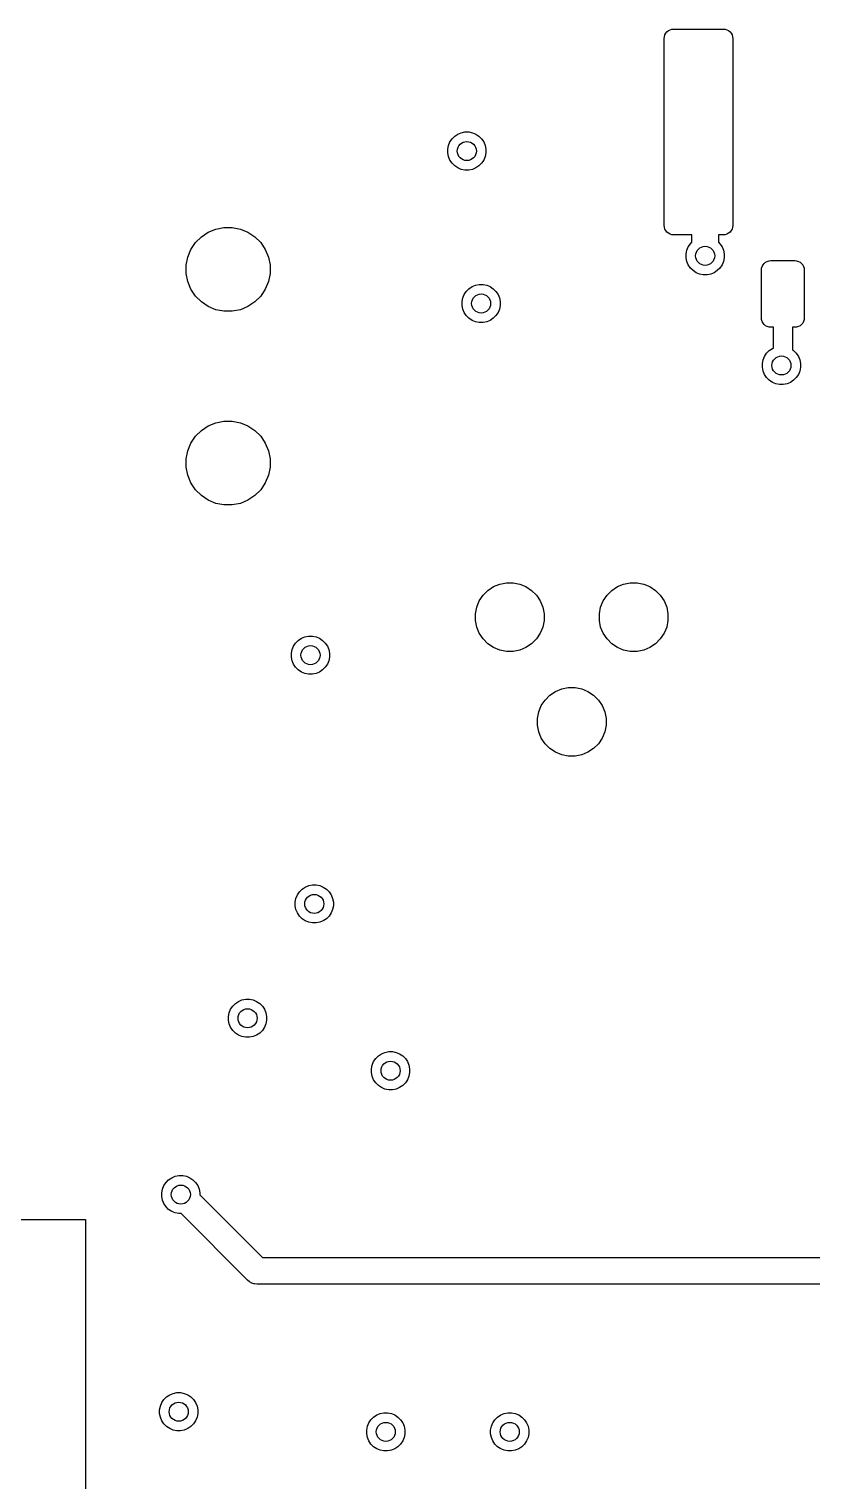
# Model space of a CAD drawing. Extents: x -1.3 to 94.4, y -81.8 to 12.8.
# Drawn here: x 38.02 to 58.55, y -50.26 to -12.18 of the extents above; entities that cross this region are included whole.
import ezdxf

# ---------------------------------------------------------------- set-up
doc = ezdxf.new("R2010")
doc.units = 0
doc.layers.add('BLACK', color=7, linetype='CONTINUOUS')

msp = doc.modelspace()

# ---------------------------------------------------------------- linework, layer by layer
at = {"layer": 'BLACK', "linetype": 'CONTINUOUS'}
for p, q in [((54.8293, -12.194), (54.8762, -12.1798)), ((54.8762, -12.1798), (54.925, -12.175)), ((54.925, -12.175), (56.225, -12.175)), ((56.225, -12.175), (56.2738, -12.1798)), ((56.2738, -12.1798), (56.3207, -12.194)), ((54.675, -12.425), (54.6798, -12.3762)), ((54.675, -17.325), (54.675, -12.425)), ((54.6798, -12.3762), (54.694, -12.3293)), ((54.694, -12.3293), (54.7171, -12.2861)), ((54.7171, -12.2861), (54.7482, -12.2482)), ((54.7482, -12.2482), (54.7861, -12.2171)), ((54.7861, -12.2171), (54.8293, -12.194)), ((56.3207, -12.194), (56.3639, -12.2171)), ((56.3639, -12.2171), (56.4018, -12.2482)), ((56.4018, -12.2482), (56.4329, -12.2861)), ((56.4329, -12.2861), (56.456, -12.3293)), ((56.456, -12.3293), (56.4702, -12.3762)), ((56.4702, -12.3762), (56.475, -12.425)), ((56.475, -12.425), (56.475, -17.325)), ((49, -15.3258), (49.0192, -15.2292)), ((49.0192, -15.2292), (49.0569, -15.1382)), ((49.0569, -15.1382), (49.1116, -15.0563)), ((49.1116, -15.0563), (49.1813, -14.9866)), ((49.1813, -14.9866), (49.2632, -14.9319)), ((49.2632, -14.9319), (49.3542, -14.8942)), ((49.3542, -14.8942), (49.4508, -14.875)), ((49.4508, -14.875), (49.5492, -14.875)), ((49.5492, -14.875), (49.6458, -14.8942)), ((49.6458, -14.8942), (49.7368, -14.9319)), ((49.7368, -14.9319), (49.8187, -14.9866)), ((49.8187, -14.9866), (49.8884, -15.0563)), ((49.8884, -15.0563), (49.9431, -15.1382)), ((49.9431, -15.1382), (49.9808, -15.2292)), ((49.9808, -15.2292), (50, -15.3258)), ((49, -15.4242), (49, -15.3258)), ((49.0192, -15.5208), (49, -15.4242)), ((49.0569, -15.6118), (49.0192, -15.5208)), ((49.1116, -15.6937), (49.0569, -15.6118)), ((49.9431, -15.6118), (49.8884, -15.6937)), ((49.9808, -15.5208), (49.9431, -15.6118)), ((50, -15.4242), (49.9808, -15.5208)), ((50, -15.3258), (50, -15.4242)), ((49.1813, -15.7634), (49.1116, -15.6937)), ((49.2632, -15.8181), (49.1813, -15.7634)), ((49.3542, -15.8558), (49.2632, -15.8181)), ((49.4508, -15.875), (49.3542, -15.8558)), ((49.5492, -15.875), (49.4508, -15.875)), ((49.6458, -15.8558), (49.5492, -15.875)), ((49.7368, -15.8181), (49.6458, -15.8558)), ((49.8187, -15.7634), (49.7368, -15.8181)), ((49.8884, -15.6937), (49.8187, -15.7634)), ((42.5388, -17.6256), (42.719, -17.5052)), ((42.719, -17.5052), (42.9191, -17.4223)), ((42.9191, -17.4223), (43.1317, -17.38)), ((43.1317, -17.38), (43.3483, -17.38)), ((43.3483, -17.38), (43.5609, -17.4223)), ((43.5609, -17.4223), (43.761, -17.5052)), ((43.761, -17.5052), (43.9412, -17.6256)), ((54.6798, -17.3738), (54.675, -17.325)), ((54.694, -17.4207), (54.6798, -17.3738)), ((54.7171, -17.4639), (54.694, -17.4207)), ((54.7482, -17.5018), (54.7171, -17.4639)), ((54.7861, -17.5329), (54.7482, -17.5018)), ((56.4018, -17.5018), (56.3639, -17.5329)), ((56.4329, -17.4639), (56.4018, -17.5018)), ((56.456, -17.4207), (56.4329, -17.4639)), ((56.4702, -17.3738), (56.456, -17.4207)), ((56.475, -17.325), (56.4702, -17.3738)), ((42.2652, -17.959), (42.3856, -17.7788)), ((42.3856, -17.7788), (42.5388, -17.6256)), ((43.9412, -17.6256), (44.0944, -17.7788)), ((44.0944, -17.7788), (44.2148, -17.959)), ((54.8293, -17.556), (54.7861, -17.5329)), ((54.8762, -17.5702), (54.8293, -17.556)), ((54.925, -17.575), (54.8762, -17.5702)), ((55.4, -17.575), (54.925, -17.575)), ((55.2692, -17.9792), (55.3069, -17.8882)), ((55.3069, -17.8882), (55.3616, -17.8063)), ((55.3616, -17.8063), (55.4, -17.7679)), ((55.4, -17.7679), (55.4, -17.575)), ((56.225, -17.575), (56.1, -17.575)), ((56.1, -17.575), (56.1, -17.7679)), ((56.1, -17.7679), (56.1384, -17.8063)), ((56.1384, -17.8063), (56.1931, -17.8882)), ((56.1931, -17.8882), (56.2308, -17.9792)), ((56.2738, -17.5702), (56.225, -17.575)), ((56.3207, -17.556), (56.2738, -17.5702)), ((56.3639, -17.5329), (56.3207, -17.556)), ((42.14, -18.3717), (42.1823, -18.1591)), ((42.1823, -18.1591), (42.2652, -17.959)), ((44.2148, -17.959), (44.2977, -18.1591)), ((44.2977, -18.1591), (44.34, -18.3717)), ((55.25, -18.0758), (55.2692, -17.9792)), ((55.25, -18.1742), (55.25, -18.0758)), ((55.2692, -18.2708), (55.25, -18.1742)), ((55.3069, -18.3618), (55.2692, -18.2708)), ((56.2308, -18.2708), (56.1931, -18.3618)), ((56.2308, -17.9792), (56.25, -18.0758)), ((56.25, -18.1742), (56.2308, -18.2708)), ((56.25, -18.0758), (56.25, -18.1742)), ((57.3361, -18.2921), (57.3793, -18.269)), ((57.3793, -18.269), (57.4262, -18.2548)), ((57.4262, -18.2548), (57.475, -18.25)), ((57.475, -18.25), (58.1, -18.25)), ((58.1, -18.25), (58.1488, -18.2548)), ((58.1488, -18.2548), (58.1957, -18.269)), ((58.1957, -18.269), (58.2389, -18.2921)), ((42.14, -18.5883), (42.14, -18.3717)), ((42.1823, -18.8009), (42.14, -18.5883)), ((44.34, -18.5883), (44.2977, -18.8009)), ((44.34, -18.3717), (44.34, -18.5883)), ((55.3616, -18.4437), (55.3069, -18.3618)), ((55.4313, -18.5134), (55.3616, -18.4437)), ((55.5132, -18.5681), (55.4313, -18.5134)), ((55.6042, -18.6058), (55.5132, -18.5681)), ((55.7008, -18.625), (55.6042, -18.6058)), ((55.7992, -18.625), (55.7008, -18.625)), ((55.8958, -18.6058), (55.7992, -18.625)), ((55.9868, -18.5681), (55.8958, -18.6058)), ((56.0687, -18.5134), (55.9868, -18.5681)), ((56.1384, -18.4437), (56.0687, -18.5134)), ((56.1931, -18.3618), (56.1384, -18.4437)), ((57.225, -18.5), (57.2298, -18.4512)), ((57.225, -19.75), (57.225, -18.5)), ((57.2298, -18.4512), (57.244, -18.4043)), ((57.244, -18.4043), (57.2671, -18.3611)), ((57.2671, -18.3611), (57.2982, -18.3232)), ((57.2982, -18.3232), (57.3361, -18.2921)), ((58.2389, -18.2921), (58.2768, -18.3232)), ((58.2768, -18.3232), (58.3079, -18.3611)), ((58.3079, -18.3611), (58.331, -18.4043)), ((58.331, -18.4043), (58.3452, -18.4512)), ((58.3452, -18.4512), (58.35, -18.5)), ((58.35, -18.5), (58.35, -19.75)), ((42.2652, -19.001), (42.1823, -18.8009)), ((42.3856, -19.1812), (42.2652, -19.001)), ((44.2148, -19.001), (44.0944, -19.1812)), ((44.2977, -18.8009), (44.2148, -19.001)), ((49.4866, -19.0563), (49.5563, -18.9866)), ((49.5563, -18.9866), (49.6382, -18.9319)), ((49.6382, -18.9319), (49.7292, -18.8942)), ((49.7292, -18.8942), (49.8258, -18.875)), ((49.8258, -18.875), (49.9242, -18.875)), ((49.9242, -18.875), (50.0208, -18.8942)), ((50.0208, -18.8942), (50.1118, -18.9319)), ((50.1118, -18.9319), (50.1937, -18.9866)), ((50.1937, -18.9866), (50.2634, -19.0563)), ((42.5388, -19.3344), (42.3856, -19.1812)), ((42.719, -19.4548), (42.5388, -19.3344)), ((43.9412, -19.3344), (43.761, -19.4548)), ((44.0944, -19.1812), (43.9412, -19.3344)), ((49.375, -19.3258), (49.3942, -19.2292)), ((49.375, -19.4242), (49.375, -19.3258)), ((49.3942, -19.5208), (49.375, -19.4242)), ((49.3942, -19.2292), (49.4319, -19.1382)), ((49.4319, -19.1382), (49.4866, -19.0563)), ((50.2634, -19.0563), (50.3181, -19.1382)), ((50.3181, -19.1382), (50.3558, -19.2292)), ((50.3558, -19.2292), (50.375, -19.3258)), ((50.375, -19.4242), (50.3558, -19.5208)), ((50.375, -19.3258), (50.375, -19.4242)), ((42.9191, -19.5377), (42.719, -19.4548)), ((43.1317, -19.58), (42.9191, -19.5377)), ((43.3483, -19.58), (43.1317, -19.58)), ((43.5609, -19.5377), (43.3483, -19.58)), ((43.761, -19.4548), (43.5609, -19.5377)), ((49.4319, -19.6118), (49.3942, -19.5208)), ((49.4866, -19.6937), (49.4319, -19.6118)), ((49.5563, -19.7634), (49.4866, -19.6937)), ((49.6382, -19.8181), (49.5563, -19.7634)), ((50.1937, -19.7634), (50.1118, -19.8181)), ((50.2634, -19.6937), (50.1937, -19.7634)), ((50.3181, -19.6118), (50.2634, -19.6937)), ((50.3558, -19.5208), (50.3181, -19.6118)), ((57.2298, -19.7988), (57.225, -19.75)), ((57.244, -19.8457), (57.2298, -19.7988)), ((58.3452, -19.7988), (58.331, -19.8457)), ((58.35, -19.75), (58.3452, -19.7988)), ((49.7292, -19.8558), (49.6382, -19.8181)), ((49.8258, -19.875), (49.7292, -19.8558)), ((49.9242, -19.875), (49.8258, -19.875)), ((50.0208, -19.8558), (49.9242, -19.875)), ((50.1118, -19.8181), (50.0208, -19.8558)), ((57.2671, -19.8889), (57.244, -19.8457)), ((57.2982, -19.9268), (57.2671, -19.8889)), ((57.3361, -19.9579), (57.2982, -19.9268)), ((57.3793, -19.981), (57.3361, -19.9579)), ((57.4262, -19.9952), (57.3793, -19.981)), ((57.475, -20), (57.4262, -19.9952)), ((57.5375, -20), (57.475, -20)), ((57.5375, -20.5468), (57.5375, -20)), ((58.1, -20), (58.0375, -20)), ((58.0375, -20), (58.0375, -20.5908)), ((58.1488, -19.9952), (58.1, -20)), ((58.1957, -19.981), (58.1488, -19.9952)), ((58.2389, -19.9579), (58.1957, -19.981)), ((58.2768, -19.9268), (58.2389, -19.9579)), ((58.3079, -19.8889), (58.2768, -19.9268)), ((58.331, -19.8457), (58.3079, -19.8889)), ((57.4313, -20.6116), (57.5132, -20.5569)), ((57.5132, -20.5569), (57.5375, -20.5468)), ((57.25, -20.9508), (57.2692, -20.8542)), ((57.2692, -20.8542), (57.3069, -20.7632)), ((57.3069, -20.7632), (57.3616, -20.6813)), ((57.3616, -20.6813), (57.4313, -20.6116)), ((58.0375, -20.5908), (58.0687, -20.6116)), ((58.0687, -20.6116), (58.1384, -20.6813)), ((58.1384, -20.6813), (58.1931, -20.7632)), ((58.1931, -20.7632), (58.2308, -20.8542)), ((58.2308, -20.8542), (58.25, -20.9508)), ((57.25, -21.0492), (57.25, -20.9508)), ((57.2692, -21.1458), (57.25, -21.0492)), ((57.3069, -21.2368), (57.2692, -21.1458)), ((57.3616, -21.3187), (57.3069, -21.2368)), ((57.4313, -21.3884), (57.3616, -21.3187)), ((58.1384, -21.3187), (58.0687, -21.3884)), ((58.1931, -21.2368), (58.1384, -21.3187)), ((58.2308, -21.1458), (58.1931, -21.2368)), ((58.25, -21.0492), (58.2308, -21.1458)), ((58.25, -20.9508), (58.25, -21.0492)), ((57.5132, -21.4431), (57.4313, -21.3884)), ((57.6042, -21.4808), (57.5132, -21.4431)), ((57.7008, -21.5), (57.6042, -21.4808)), ((57.7992, -21.5), (57.7008, -21.5)), ((57.8958, -21.4808), (57.7992, -21.5)), ((57.9868, -21.4431), (57.8958, -21.4808)), ((58.0687, -21.3884), (57.9868, -21.4431)), ((42.9191, -22.5023), (43.1317, -22.46)), ((43.1317, -22.46), (43.3483, -22.46)), ((43.3483, -22.46), (43.5609, -22.5023)), ((42.3856, -22.8588), (42.5388, -22.7056)), ((42.5388, -22.7056), (42.719, -22.5852)), ((42.719, -22.5852), (42.9191, -22.5023)), ((43.5609, -22.5023), (43.761, -22.5852)), ((43.761, -22.5852), (43.9412, -22.7056)), ((43.9412, -22.7056), (44.0944, -22.8588)), ((42.1823, -23.2391), (42.2652, -23.039)), ((42.2652, -23.039), (42.3856, -22.8588)), ((44.0944, -22.8588), (44.2148, -23.039)), ((44.2148, -23.039), (44.2977, -23.2391)), ((42.14, -23.4517), (42.1823, -23.2391)), ((42.14, -23.6683), (42.14, -23.4517)), ((44.2977, -23.2391), (44.34, -23.4517)), ((44.34, -23.4517), (44.34, -23.6683)), ((42.1823, -23.8809), (42.14, -23.6683)), ((42.2652, -24.081), (42.1823, -23.8809)), ((44.2977, -23.8809), (44.2148, -24.081)), ((44.34, -23.6683), (44.2977, -23.8809)), ((42.3856, -24.2612), (42.2652, -24.081)), ((42.5388, -24.4144), (42.3856, -24.2612)), ((44.0944, -24.2612), (43.9412, -24.4144)), ((44.2148, -24.081), (44.0944, -24.2612)), ((42.719, -24.5348), (42.5388, -24.4144)), ((42.9191, -24.6177), (42.719, -24.5348)), ((43.1317, -24.66), (42.9191, -24.6177)), ((43.3483, -24.66), (43.1317, -24.66)), ((43.5609, -24.6177), (43.3483, -24.66)), ((43.761, -24.5348), (43.5609, -24.6177)), ((43.9412, -24.4144), (43.761, -24.5348)), ((49.8274, -27.1737), (49.9259, -27.0263)), ((49.9259, -27.0263), (50.0513, -26.9009)), ((50.0513, -26.9009), (50.1987, -26.8024)), ((50.1987, -26.8024), (50.3625, -26.7346)), ((50.3625, -26.7346), (50.5364, -26.7)), ((50.5364, -26.7), (50.7136, -26.7)), ((50.7136, -26.7), (50.8875, -26.7346)), ((50.8875, -26.7346), (51.0513, -26.8024)), ((51.0513, -26.8024), (51.1987, -26.9009)), ((51.1987, -26.9009), (51.3241, -27.0263)), ((51.3241, -27.0263), (51.4226, -27.1737)), ((53.0774, -27.1737), (53.1759, -27.0263)), ((53.1759, -27.0263), (53.3013, -26.9009)), ((53.3013, -26.9009), (53.4487, -26.8024)), ((53.4487, -26.8024), (53.6125, -26.7346)), ((53.6125, -26.7346), (53.7864, -26.7)), ((53.7864, -26.7), (53.9636, -26.7)), ((53.9636, -26.7), (54.1375, -26.7346)), ((54.1375, -26.7346), (54.3013, -26.8024)), ((54.3013, -26.8024), (54.4487, -26.9009)), ((54.4487, -26.9009), (54.5741, -27.0263)), ((54.5741, -27.0263), (54.6726, -27.1737)), ((49.725, -27.5114), (49.7596, -27.3375)), ((49.7596, -27.3375), (49.8274, -27.1737)), ((51.4226, -27.1737), (51.4904, -27.3375)), ((51.4904, -27.3375), (51.525, -27.5114)), ((52.975, -27.5114), (53.0096, -27.3375)), ((53.0096, -27.3375), (53.0774, -27.1737)), ((54.6726, -27.1737), (54.7404, -27.3375)), ((54.7404, -27.3375), (54.775, -27.5114)), ((49.725, -27.6886), (49.725, -27.5114)), ((49.7596, -27.8625), (49.725, -27.6886)), ((51.525, -27.6886), (51.4904, -27.8625)), ((51.525, -27.5114), (51.525, -27.6886)), ((52.975, -27.6886), (52.975, -27.5114)), ((53.0096, -27.8625), (52.975, -27.6886)), ((54.775, -27.6886), (54.7404, -27.8625)), ((54.775, -27.5114), (54.775, -27.6886)), ((45.0813, -28.2116), (45.1632, -28.1569)), ((45.1632, -28.1569), (45.2542, -28.1192)), ((45.2542, -28.1192), (45.3508, -28.1)), ((45.3508, -28.1), (45.4492, -28.1)), ((45.4492, -28.1), (45.5458, -28.1192)), ((45.5458, -28.1192), (45.6368, -28.1569)), ((45.6368, -28.1569), (45.7187, -28.2116)), ((49.8274, -28.0263), (49.7596, -27.8625)), ((49.9259, -28.1737), (49.8274, -28.0263)), ((50.0513, -28.2991), (49.9259, -28.1737)), ((51.3241, -28.1737), (51.1987, -28.2991)), ((51.4226, -28.0263), (51.3241, -28.1737)), ((51.4904, -27.8625), (51.4226, -28.0263)), ((53.0774, -28.0263), (53.0096, -27.8625)), ((53.1759, -28.1737), (53.0774, -28.0263)), ((53.3013, -28.2991), (53.1759, -28.1737)), ((54.5741, -28.1737), (54.4487, -28.2991)), ((54.6726, -28.0263), (54.5741, -28.1737)), ((54.7404, -27.8625), (54.6726, -28.0263)), ((44.9, -28.5508), (44.9192, -28.4542)), ((44.9, -28.6492), (44.9, -28.5508)), ((44.9192, -28.4542), (44.9569, -28.3632)), ((44.9569, -28.3632), (45.0116, -28.2813)), ((45.0116, -28.2813), (45.0813, -28.2116)), ((45.7187, -28.2116), (45.7884, -28.2813)), ((45.7884, -28.2813), (45.8431, -28.3632)), ((45.8431, -28.3632), (45.8808, -28.4542)), ((45.8808, -28.4542), (45.9, -28.5508)), ((45.9, -28.5508), (45.9, -28.6492)), ((50.1987, -28.3976), (50.0513, -28.2991)), ((50.3625, -28.4654), (50.1987, -28.3976)), ((50.5364, -28.5), (50.3625, -28.4654)), ((50.7136, -28.5), (50.5364, -28.5)), ((50.8875, -28.4654), (50.7136, -28.5)), ((51.0513, -28.3976), (50.8875, -28.4654)), ((51.1987, -28.2991), (51.0513, -28.3976)), ((53.4487, -28.3976), (53.3013, -28.2991)), ((53.6125, -28.4654), (53.4487, -28.3976)), ((53.7864, -28.5), (53.6125, -28.4654)), ((53.9636, -28.5), (53.7864, -28.5)), ((54.1375, -28.4654), (53.9636, -28.5)), ((54.3013, -28.3976), (54.1375, -28.4654)), ((54.4487, -28.2991), (54.3013, -28.3976)), ((44.9192, -28.7458), (44.9, -28.6492)), ((44.9569, -28.8368), (44.9192, -28.7458)), ((45.0116, -28.9187), (44.9569, -28.8368)), ((45.0813, -28.9884), (45.0116, -28.9187)), ((45.7884, -28.9187), (45.7187, -28.9884)), ((45.8431, -28.8368), (45.7884, -28.9187)), ((45.8808, -28.7458), (45.8431, -28.8368)), ((45.9, -28.6492), (45.8808, -28.7458)), ((45.1632, -29.0431), (45.0813, -28.9884)), ((45.2542, -29.0808), (45.1632, -29.0431)), ((45.3508, -29.1), (45.2542, -29.0808)), ((45.4492, -29.1), (45.3508, -29.1)), ((45.5458, -29.0808), (45.4492, -29.1)), ((45.6368, -29.0431), (45.5458, -29.0808)), ((45.7187, -28.9884), (45.6368, -29.0431)), ((51.5509, -29.7763), (51.6763, -29.6509)), ((51.6763, -29.6509), (51.8237, -29.5524)), ((51.8237, -29.5524), (51.9875, -29.4846)), ((51.9875, -29.4846), (52.1614, -29.45)), ((52.1614, -29.45), (52.3386, -29.45)), ((52.3386, -29.45), (52.5125, -29.4846)), ((52.5125, -29.4846), (52.6763, -29.5524)), ((52.6763, -29.5524), (52.8237, -29.6509)), ((52.8237, -29.6509), (52.9491, -29.7763)), ((51.35, -30.2614), (51.3846, -30.0875)), ((51.3846, -30.0875), (51.4524, -29.9237)), ((51.4524, -29.9237), (51.5509, -29.7763)), ((52.9491, -29.7763), (53.0476, -29.9237)), ((53.0476, -29.9237), (53.1154, -30.0875)), ((53.1154, -30.0875), (53.15, -30.2614)), ((51.35, -30.4386), (51.35, -30.2614)), ((51.3846, -30.6125), (51.35, -30.4386)), ((53.15, -30.4386), (53.1154, -30.6125)), ((53.15, -30.2614), (53.15, -30.4386)), ((51.4524, -30.7763), (51.3846, -30.6125)), ((51.5509, -30.9237), (51.4524, -30.7763)), ((53.0476, -30.7763), (52.9491, -30.9237)), ((53.1154, -30.6125), (53.0476, -30.7763)), ((51.6763, -31.0491), (51.5509, -30.9237)), ((51.8237, -31.1476), (51.6763, -31.0491)), ((51.9875, -31.2154), (51.8237, -31.1476)), ((52.1614, -31.25), (51.9875, -31.2154)), ((52.5125, -31.2154), (52.3386, -31.25)), ((52.6763, -31.1476), (52.5125, -31.2154)), ((52.8237, -31.0491), (52.6763, -31.1476)), ((52.9491, -30.9237), (52.8237, -31.0491)), ((52.3386, -31.25), (52.1614, -31.25)), ((45.2632, -34.6819), (45.3542, -34.6442)), ((45.3542, -34.6442), (45.4508, -34.625)), ((45.4508, -34.625), (45.5492, -34.625)), ((45.5492, -34.625), (45.6458, -34.6442)), ((45.6458, -34.6442), (45.7368, -34.6819)), ((45, -35.0758), (45.0192, -34.9792)), ((45.0192, -34.9792), (45.0569, -34.8882)), ((45.0569, -34.8882), (45.1116, -34.8063)), ((45.1116, -34.8063), (45.1813, -34.7366)), ((45.1813, -34.7366), (45.2632, -34.6819)), ((45.7368, -34.6819), (45.8187, -34.7366)), ((45.8187, -34.7366), (45.8884, -34.8063)), ((45.8884, -34.8063), (45.9431, -34.8882)), ((45.9431, -34.8882), (45.9808, -34.9792)), ((45.9808, -34.9792), (46, -35.0758)), ((45, -35.1742), (45, -35.0758)), ((45.0192, -35.2708), (45, -35.1742)), ((45.0569, -35.3618), (45.0192, -35.2708)), ((45.1116, -35.4437), (45.0569, -35.3618)), ((45.9431, -35.3618), (45.8884, -35.4437)), ((45.9808, -35.2708), (45.9431, -35.3618)), ((46, -35.1742), (45.9808, -35.2708)), ((46, -35.0758), (46, -35.1742)), ((45.1813, -35.5134), (45.1116, -35.4437)), ((45.2632, -35.5681), (45.1813, -35.5134)), ((45.3542, -35.6058), (45.2632, -35.5681)), ((45.4508, -35.625), (45.3542, -35.6058)), ((45.5492, -35.625), (45.4508, -35.625)), ((45.6458, -35.6058), (45.5492, -35.625)), ((45.7368, -35.5681), (45.6458, -35.6058)), ((45.8187, -35.5134), (45.7368, -35.5681)), ((45.8884, -35.4437), (45.8187, -35.5134)), ((43.4313, -37.7366), (43.5132, -37.6819)), ((43.5132, -37.6819), (43.6042, -37.6442)), ((43.6042, -37.6442), (43.7008, -37.625)), ((43.7008, -37.625), (43.7992, -37.625)), ((43.7992, -37.625), (43.8958, -37.6442)), ((43.8958, -37.6442), (43.9868, -37.6819)), ((43.9868, -37.6819), (44.0687, -37.7366)), ((43.25, -38.0758), (43.2692, -37.9792)), ((43.25, -38.1742), (43.25, -38.0758)), ((43.2692, -37.9792), (43.3069, -37.8882)), ((43.3069, -37.8882), (43.3616, -37.8063)), ((43.3616, -37.8063), (43.4313, -37.7366)), ((44.0687, -37.7366), (44.1384, -37.8063)), ((44.1384, -37.8063), (44.1931, -37.8882)), ((44.1931, -37.8882), (44.2308, -37.9792)), ((44.2308, -37.9792), (44.25, -38.0758)), ((44.25, -38.0758), (44.25, -38.1742)), ((43.2692, -38.2708), (43.25, -38.1742)), ((43.3069, -38.3618), (43.2692, -38.2708)), ((43.3616, -38.4437), (43.3069, -38.3618)), ((43.4313, -38.5134), (43.3616, -38.4437)), ((44.1384, -38.4437), (44.0687, -38.5134)), ((44.1931, -38.3618), (44.1384, -38.4437)), ((44.2308, -38.2708), (44.1931, -38.3618)), ((44.25, -38.1742), (44.2308, -38.2708)), ((43.5132, -38.5681), (43.4313, -38.5134)), ((43.6042, -38.6058), (43.5132, -38.5681)), ((43.7008, -38.625), (43.6042, -38.6058)), ((43.7992, -38.625), (43.7008, -38.625)), ((43.8958, -38.6058), (43.7992, -38.625)), ((43.9868, -38.5681), (43.8958, -38.6058)), ((44.0687, -38.5134), (43.9868, -38.5681)), ((47.0569, -39.2632), (47.1116, -39.1813)), ((47.1116, -39.1813), (47.1813, -39.1116)), ((47.1813, -39.1116), (47.2632, -39.0569)), ((47.2632, -39.0569), (47.3542, -39.0192)), ((47.3542, -39.0192), (47.4508, -39)), ((47.4508, -39), (47.5492, -39)), ((47.5492, -39), (47.6458, -39.0192)), ((47.6458, -39.0192), (47.7368, -39.0569)), ((47.7368, -39.0569), (47.8187, -39.1116)), ((47.8187, -39.1116), (47.8884, -39.1813)), ((47.8884, -39.1813), (47.9431, -39.2632)), ((47, -39.4508), (47.0192, -39.3542)), ((47, -39.5492), (47, -39.4508)), ((47.0192, -39.6458), (47, -39.5492)), ((47.0192, -39.3542), (47.0569, -39.2632)), ((47.9431, -39.2632), (47.9808, -39.3542)), ((47.9808, -39.3542), (48, -39.4508)), ((48, -39.5492), (47.9808, -39.6458)), ((48, -39.4508), (48, -39.5492)), ((47.0569, -39.7368), (47.0192, -39.6458)), ((47.1116, -39.8187), (47.0569, -39.7368)), ((47.1813, -39.8884), (47.1116, -39.8187)), ((47.2632, -39.9431), (47.1813, -39.8884)), ((47.3542, -39.9808), (47.2632, -39.9431)), ((47.4508, -40), (47.3542, -39.9808)), ((47.6458, -39.9808), (47.5492, -40)), ((47.7368, -39.9431), (47.6458, -39.9808)), ((47.8187, -39.8884), (47.7368, -39.9431)), ((47.8884, -39.8187), (47.8187, -39.8884)), ((47.9431, -39.7368), (47.8884, -39.8187)), ((47.9808, -39.6458), (47.9431, -39.7368)), ((47.5492, -40), (47.4508, -40)), ((41.7632, -42.3069), (41.8542, -42.2692)), ((41.8542, -42.2692), (41.9508, -42.25)), ((41.9508, -42.25), (42.0492, -42.25)), ((42.0492, -42.25), (42.1458, -42.2692)), ((42.1458, -42.2692), (42.2368, -42.3069)), ((41.5, -42.7008), (41.5192, -42.6042)), ((41.5192, -42.6042), (41.5569, -42.5132)), ((41.5569, -42.5132), (41.6116, -42.4313)), ((41.6116, -42.4313), (41.6813, -42.3616)), ((41.6813, -42.3616), (41.7632, -42.3069)), ((42.2368, -42.3069), (42.3187, -42.3616)), ((42.3187, -42.3616), (42.3884, -42.4313)), ((42.3884, -42.4313), (42.4431, -42.5132)), ((42.4431, -42.5132), (42.4808, -42.6042)), ((42.4808, -42.6042), (42.5, -42.7008)), ((41.5, -42.7992), (41.5, -42.7008)), ((41.5192, -42.8958), (41.5, -42.7992)), ((41.5569, -42.9868), (41.5192, -42.8958)), ((41.6116, -43.0687), (41.5569, -42.9868)), ((42.5, -42.7008), (42.5, -42.755)), ((42.5, -42.755), (44.145, -44.4)), ((34.7, -43.4), (39.5, -43.4)), ((39.5, -43.4), (39.5, -50.55)), ((41.6813, -43.1384), (41.6116, -43.0687)), ((41.7632, -43.1931), (41.6813, -43.1384)), ((41.8542, -43.2308), (41.7632, -43.1931)), ((41.9508, -43.25), (41.8542, -43.2308)), ((42.005, -43.25), (41.9508, -43.25)), ((43.7404, -44.9853), (42.005, -43.25)), ((44.145, -44.4), (64.3578, -44.4)), ((43.7513, -44.9987), (43.7404, -44.9853)), ((43.8046, -45.0424), (43.7513, -44.9987)), ((43.8654, -45.0749), (43.8046, -45.0424)), ((43.9114, -45.0889), (43.8654, -45.0749)), ((43.9314, -45.0949), (43.9114, -45.0889)), ((44, -45.1017), (43.9314, -45.0949)), ((44.0172, -45.1), (44, -45.1017)), ((64.23, -45.1), (44.0172, -45.1)), ((41.7082, -48.0019), (41.7992, -47.9642)), ((41.7992, -47.9642), (41.8958, -47.945)), ((41.8958, -47.945), (41.9943, -47.945)), ((41.9943, -47.945), (42.0909, -47.9642)), ((42.0909, -47.9642), (42.1819, -48.0019)), ((41.445, -48.3958), (41.4642, -48.2992)), ((41.4642, -48.2992), (41.5019, -48.2082)), ((41.5019, -48.2082), (41.5567, -48.1263)), ((41.5567, -48.1263), (41.6263, -48.0567)), ((41.6263, -48.0567), (41.7082, -48.0019)), ((42.1819, -48.0019), (42.2638, -48.0567)), ((42.2638, -48.0567), (42.3334, -48.1263)), ((42.3334, -48.1263), (42.3881, -48.2082)), ((42.3881, -48.2082), (42.4258, -48.2992)), ((42.4258, -48.2992), (42.445, -48.3958)), ((41.445, -48.4943), (41.445, -48.3958)), ((41.4642, -48.5909), (41.445, -48.4943)), ((41.5019, -48.6819), (41.4642, -48.5909)), ((41.5567, -48.7638), (41.5019, -48.6819)), ((42.3881, -48.6819), (42.3334, -48.7638)), ((42.4258, -48.5909), (42.3881, -48.6819)), ((42.445, -48.4943), (42.4258, -48.5909)), ((42.445, -48.3958), (42.445, -48.4943)), ((46.8942, -48.8292), (46.9319, -48.7382)), ((46.9319, -48.7382), (46.9866, -48.6563)), ((46.9866, -48.6563), (47.0563, -48.5866)), ((47.0563, -48.5866), (47.1382, -48.5319)), ((47.1382, -48.5319), (47.2292, -48.4942)), ((47.2292, -48.4942), (47.3258, -48.475)), ((47.3258, -48.475), (47.4242, -48.475)), ((47.4242, -48.475), (47.5208, -48.4942)), ((47.5208, -48.4942), (47.6118, -48.5319)), ((47.6118, -48.5319), (47.6937, -48.5866)), ((47.6937, -48.5866), (47.7634, -48.6563)), ((47.7634, -48.6563), (47.8181, -48.7382)), ((47.8181, -48.7382), (47.8558, -48.8292)), ((50.1442, -48.8291), (50.1819, -48.7382)), ((50.1819, -48.7382), (50.2366, -48.6563)), ((50.2366, -48.6563), (50.3063, -48.5866)), ((50.3063, -48.5866), (50.3882, -48.5319)), ((50.3882, -48.5319), (50.4792, -48.4942)), ((50.4792, -48.4942), (50.5758, -48.475)), ((50.5758, -48.475), (50.6742, -48.475)), ((50.6742, -48.475), (50.7708, -48.4942)), ((50.7708, -48.4942), (50.8618, -48.5319)), ((50.8618, -48.5319), (50.9437, -48.5866)), ((50.9437, -48.5866), (51.0134, -48.6563)), ((51.0134, -48.6563), (51.0681, -48.7382)), ((51.0681, -48.7382), (51.1058, -48.8291)), ((41.6263, -48.8334), (41.5567, -48.7638)), ((41.7082, -48.8881), (41.6263, -48.8334)), ((41.7992, -48.9258), (41.7082, -48.8881)), ((41.8958, -48.945), (41.7992, -48.9258)), ((41.9943, -48.945), (41.8958, -48.945)), ((42.0909, -48.9258), (41.9943, -48.945)), ((42.1819, -48.8881), (42.0909, -48.9258)), ((42.2638, -48.8334), (42.1819, -48.8881)), ((42.3334, -48.7638), (42.2638, -48.8334)), ((46.875, -48.9258), (46.8942, -48.8292)), ((46.875, -49.0242), (46.875, -48.9258)), ((46.8942, -49.1208), (46.875, -49.0242)), ((46.9319, -49.2118), (46.8942, -49.1208)), ((47.8558, -49.1208), (47.8181, -49.2118)), ((47.8558, -48.8292), (47.875, -48.9258)), ((47.875, -49.0242), (47.8558, -49.1208)), ((47.875, -48.9258), (47.875, -49.0242)), ((50.125, -48.9257), (50.1442, -48.8291)), ((50.125, -49.0242), (50.125, -48.9257)), ((50.1442, -49.1208), (50.125, -49.0242)), ((50.1819, -49.2118), (50.1442, -49.1208)), ((51.1058, -49.1208), (51.0681, -49.2118)), ((51.1058, -48.8291), (51.125, -48.9257)), ((51.125, -49.0242), (51.1058, -49.1208)), ((51.125, -48.9257), (51.125, -49.0242)), ((46.9866, -49.2937), (46.9319, -49.2118)), ((47.0563, -49.3634), (46.9866, -49.2937)), ((47.1382, -49.4181), (47.0563, -49.3634)), ((47.2292, -49.4558), (47.1382, -49.4181)), ((47.3258, -49.475), (47.2292, -49.4558)), ((47.4242, -49.475), (47.3258, -49.475)), ((47.5208, -49.4558), (47.4242, -49.475)), ((47.6118, -49.4181), (47.5208, -49.4558)), ((47.6937, -49.3634), (47.6118, -49.4181)), ((47.7634, -49.2937), (47.6937, -49.3634)), ((47.8181, -49.2118), (47.7634, -49.2937)), ((50.2366, -49.2937), (50.1819, -49.2118)), ((50.3063, -49.3634), (50.2366, -49.2937)), ((50.3882, -49.4181), (50.3063, -49.3634)), ((50.4792, -49.4558), (50.3882, -49.4181)), ((50.5758, -49.475), (50.4792, -49.4558)), ((50.6742, -49.475), (50.5758, -49.475)), ((50.7708, -49.4558), (50.6742, -49.475)), ((50.8618, -49.4181), (50.7708, -49.4558)), ((50.9437, -49.3634), (50.8618, -49.4181)), ((51.0134, -49.2937), (50.9437, -49.3634)), ((51.0681, -49.2118), (51.0134, -49.2937))]:
    msp.add_line(p, q, dxfattribs=at)
at = {"layer": 'BLACK'}
for centre in [(49.5, -15.375), (55.75, -18.125), (49.875, -19.375), (57.75, -21), (45.4, -28.6), (45.5, -35.125), (43.75, -38.125), (47.5, -39.5), (42, -42.75), (41.945, -48.445), (47.375, -48.975), (50.625, -48.975)]:
    msp.add_circle(centre, 0.25, dxfattribs=at)

doc.saveas('drawing.dxf')
